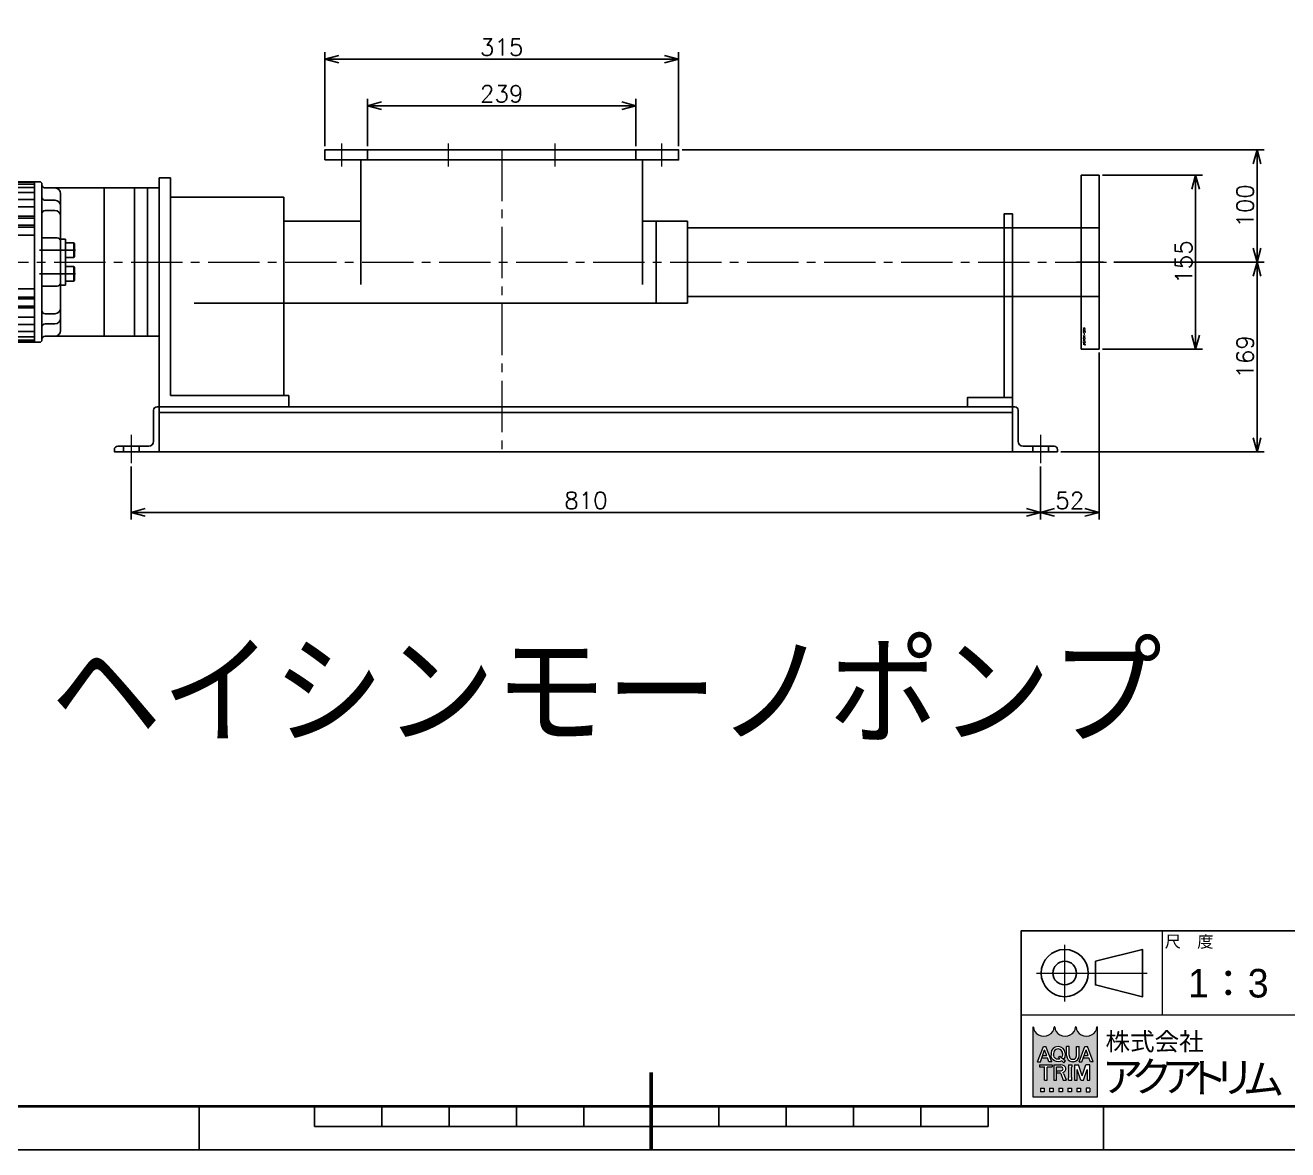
# Model space of a CAD drawing. Header units: millimetres. Extents: x 0 to 38884, y -3675 to 8056.
# Drawn here: x 37118 to 38242, y 0 to 1002 of the extents above; entities that cross this region are included whole.
import ezdxf
from ezdxf.enums import TextEntityAlignment as Align

# ---------------------------------------------------------------- set-up
doc = ezdxf.new("R2010")
doc.units = ezdxf.units.MM
doc.header["$LTSCALE"] = 2.4
doc.header["$PDMODE"] = 99
doc.header["$PDSIZE"] = 1
doc.linetypes.add('CENTER2', pattern=[28.575000000000003, 19.05, -3.175, 3.175, -3.175])
for name, color, linetype, lineweight in [('05_CENTER', 4, 'CENTER2', 13), ('08_DIM', 3, 'Continuous', 13), ('99_図枠', 7, 'Continuous', 40)]:
    doc.layers.add(name, color=color, linetype=linetype, lineweight=lineweight)
doc.layers.add('10_DRAFT', color=8, linetype='Continuous', lineweight=0, plot=False)
doc.styles.add('KSS_TXT', font='txt.shx', dxfattribs={"bigfont": 'extfont2.shx'})
doc.styles.add('MS_G', font='MS Gothic.ttf')
doc.styles.get("Standard").update_dxf_attribs({"font": 'txt.shx', "bigfont": 'extfont2.shx'})
doc.styles.add('表題用', font='MS PGothic.ttf')
doc.dimstyles.new('KSS_DIM', dxfattribs={"dimscale": 2, "dimtxt": 3, "dimasz": 2.5, "dimexe": 1.25, "dimexo": 0.625, "dimtad": 1, "dimdsep": 46, "dimtxsty": 'KSS_TXT', "dimblk": 'OPEN30', "dimcen": 0, "dimazin": 2, "dimtfac": 0.75, "dimtmove": 0, "dimatfit": 3, "dimldrblk": 'OPEN30', "dimfxl": 1.25, "dimtolj": 1, "dimarcsym": 0})

# ---------------------------------------------------------------- blocks, each defined once
blk = doc.blocks.new('_Open30')
at = {"color": 0, "linetype": 'ByBlock', "lineweight": -2}
for p, q in [((-1, 0.26794919), (0, 0)), ((0, 0), (-1, -0.26794919)), ((0, 0), (-1, 0))]:
    blk.add_line(p, q, dxfattribs=at)
blk = doc.blocks.new('*D1367')
at = {"layer": '08_DIM', "color": 0, "lineweight": -2, "transparency": 16777216}
for p, q in [((38074.23482392779, 710.017021562704), (38074.23482392779, 561.4493628594973)), ((38022.23482392779, 608.5170215627077), (38022.23482392779, 561.4493628594973)), ((38034.73482392779, 567.6993628594973), (38061.73482392779, 567.6993628594973))]:
    blk.add_line(p, q, dxfattribs=at)
at = {"layer": 'Defpoints', "color": 0, "transparency": 16777216}
for p in [(38074.23482392779, 713.142021562704), (38022.23482392779, 611.6420215627077), (38074.23482392779, 567.6993628594973)]:
    blk.add_point(p, dxfattribs=at)
at = {"layer": '08_DIM', "color": 0, "lineweight": -2, "transparency": 16777216, "xscale": 12.5, "yscale": 12.5, "zscale": 12.5, "rotation": 180}
blk.add_blockref('_Open30', (38022.23482392779, 567.6993628594973), dxfattribs=at)
at = {"layer": '08_DIM', "color": 0, "lineweight": -2, "transparency": 16777216, "xscale": 12.5, "yscale": 12.5, "zscale": 12.5}
blk.add_blockref('_Open30', (38074.23482392779, 567.6993628594973), dxfattribs=at)
at = {"layer": '08_DIM', "color": 0, "transparency": 16777216, "insert": (38048.23482392779, 578.3243628594973), "char_height": 15, "attachment_point": 5, "style": 'KSS_TXT'}
blk.add_mtext('\\A1;52', dxfattribs=at)
blk = doc.blocks.new('*D1368')
at = {"layer": '08_DIM', "color": 0, "lineweight": -2, "transparency": 16777216}
for p, q in [((37212.23482392779, 608.5170215627077), (37212.23482392779, 561.4493628594973)), ((38022.23482392779, 608.5170215627077), (38022.23482392779, 561.4493628594973)), ((37224.73482392779, 567.6993628594973), (38009.73482392779, 567.6993628594973))]:
    blk.add_line(p, q, dxfattribs=at)
at = {"layer": 'Defpoints', "color": 0, "transparency": 16777216}
for p in [(37212.23482392779, 611.6420215627077), (38022.23482392779, 611.6420215627077), (38022.23482392779, 567.6993628594973)]:
    blk.add_point(p, dxfattribs=at)
at = {"layer": '08_DIM', "color": 0, "lineweight": -2, "transparency": 16777216, "xscale": 12.5, "yscale": 12.5, "zscale": 12.5, "rotation": 180}
blk.add_blockref('_Open30', (37212.23482392779, 567.6993628594973), dxfattribs=at)
at = {"layer": '08_DIM', "color": 0, "lineweight": -2, "transparency": 16777216, "xscale": 12.5, "yscale": 12.5, "zscale": 12.5}
blk.add_blockref('_Open30', (38022.23482392779, 567.6993628594973), dxfattribs=at)
at = {"layer": '08_DIM', "color": 0, "transparency": 16777216, "insert": (37617.23482392779, 578.3243628594973), "char_height": 15, "attachment_point": 5, "style": 'KSS_TXT'}
blk.add_mtext('\\A1;810', dxfattribs=at)
blk = doc.blocks.new('*D1369')
at = {"layer": '08_DIM', "color": 0, "lineweight": -2, "transparency": 16777216}
for p, q in [((37702.85982392781, 890.6420215627154), (38221.21954457241, 890.6420215627155)), ((38214.96954457241, 803.1420215627155), (38214.96954457241, 878.1420215627155)), ((38087.35982392781, 790.6420215627154), (38221.21954457241, 790.6420215627155))]:
    blk.add_line(p, q, dxfattribs=at)
at = {"layer": 'Defpoints', "color": 0, "transparency": 16777216}
for p in [(37699.73482392781, 890.6420215627154), (38214.96954457241, 890.6420215627155), (38084.23482392781, 790.6420215627154)]:
    blk.add_point(p, dxfattribs=at)
at = {"layer": '08_DIM', "color": 0, "lineweight": -2, "transparency": 16777216, "xscale": 12.5, "yscale": 12.5, "zscale": 12.5}
for p, rotation in [((38214.96954457241, 890.6420215627155), 90), ((38214.96954457241, 790.6420215627155), 270)]:
    blk.add_blockref('_Open30', p, dxfattribs=dict(at, rotation=rotation))
at = {"layer": '08_DIM', "color": 0, "transparency": 16777216, "insert": (38204.3445445724, 840.6420215627044), "char_height": 15, "attachment_point": 5, "rotation": 90, "style": 'KSS_TXT'}
blk.add_mtext('\\A1;100', dxfattribs=at)
blk = doc.blocks.new('*D1357')
at = {"layer": '08_DIM', "color": 0, "lineweight": -2, "transparency": 16777216}
for p, q in [((38087.35982392781, 790.6420215627154), (38221.21954457241, 790.6420215627155)), ((38214.96954457241, 778.1420215627155), (38214.96954457241, 634.1420215627153)), ((38040.35982392781, 621.6420215627152), (38221.21954457241, 621.6420215627153))]:
    blk.add_line(p, q, dxfattribs=at)
at = {"layer": 'Defpoints', "color": 0, "transparency": 16777216}
for p in [(38084.23482392781, 790.6420215627154), (38037.23482392781, 621.6420215627152), (38214.96954457241, 621.6420215627153)]:
    blk.add_point(p, dxfattribs=at)
at = {"layer": '08_DIM', "color": 0, "lineweight": -2, "transparency": 16777216, "xscale": 12.5, "yscale": 12.5, "zscale": 12.5}
for p, rotation in [((38214.96954457241, 790.6420215627155), 90), ((38214.96954457241, 621.6420215627153), 270)]:
    blk.add_blockref('_Open30', p, dxfattribs=dict(at, rotation=rotation))
at = {"layer": '08_DIM', "color": 0, "transparency": 16777216, "insert": (38204.3445445724, 706.1420215627044), "char_height": 15, "attachment_point": 5, "rotation": 90, "style": 'KSS_TXT'}
blk.add_mtext('\\A1;169', dxfattribs=at)
blk = doc.blocks.new('*D1358')
at = {"layer": '08_DIM', "color": 0, "lineweight": -2, "transparency": 16777216}
for p, q in [((38077.35982392781, 868.1420215627154), (38166.52076548713, 868.1420215627155)), ((38160.27076548713, 855.6420215627155), (38160.27076548713, 725.6420215627044)), ((38077.35982392781, 713.1420215627043), (38166.52076548713, 713.1420215627044))]:
    blk.add_line(p, q, dxfattribs=at)
at = {"layer": 'Defpoints', "color": 0, "transparency": 16777216}
for p in [(38074.23482392781, 868.1420215627154), (38074.23482392781, 713.1420215627043), (38160.27076548713, 713.1420215627044)]:
    blk.add_point(p, dxfattribs=at)
at = {"layer": '08_DIM', "color": 0, "lineweight": -2, "transparency": 16777216, "xscale": 12.5, "yscale": 12.5, "zscale": 12.5}
for p, rotation in [((38160.27076548713, 868.1420215627155), 90), ((38160.27076548713, 713.1420215627044), 270)]:
    blk.add_blockref('_Open30', p, dxfattribs=dict(at, rotation=rotation))
at = {"layer": '08_DIM', "color": 0, "transparency": 16777216, "insert": (38149.64576548713, 790.6420215626989), "char_height": 15, "attachment_point": 5, "rotation": 90, "style": 'KSS_TXT'}
blk.add_mtext('\\A1;155', dxfattribs=at)
blk = doc.blocks.new('*D1359')
at = {"layer": '08_DIM', "color": 0, "lineweight": -2, "transparency": 16777216}
for p, q in [((37422.73482392779, 893.767021562715), (37422.73482392779, 936.0936245373487)), ((37661.73482392779, 893.767021562715), (37661.73482392779, 936.0936245373487)), ((37435.23482392779, 929.8436245373487), (37649.23482392779, 929.8436245373487))]:
    blk.add_line(p, q, dxfattribs=at)
at = {"layer": 'Defpoints', "color": 0, "transparency": 16777216}
for p in [(37661.73482392779, 929.8436245373487), (37422.73482392779, 890.642021562715), (37661.73482392779, 890.642021562715)]:
    blk.add_point(p, dxfattribs=at)
at = {"layer": '08_DIM', "color": 0, "lineweight": -2, "transparency": 16777216, "xscale": 12.5, "yscale": 12.5, "zscale": 12.5, "rotation": 180}
blk.add_blockref('_Open30', (37422.73482392779, 929.8436245373487), dxfattribs=at)
at = {"layer": '08_DIM', "color": 0, "lineweight": -2, "transparency": 16777216, "xscale": 12.5, "yscale": 12.5, "zscale": 12.5}
blk.add_blockref('_Open30', (37661.73482392779, 929.8436245373487), dxfattribs=at)
at = {"layer": '08_DIM', "color": 0, "transparency": 16777216, "insert": (37542.23482392779, 940.4686245373487), "char_height": 15, "attachment_point": 5, "style": 'KSS_TXT'}
blk.add_mtext('\\A1;239', dxfattribs=at)
blk = doc.blocks.new('*D1360')
at = {"layer": '08_DIM', "color": 0, "lineweight": -2, "transparency": 16777216}
for p, q in [((37384.73482392779, 893.767021562715), (37384.73482392779, 977.5858420466429)), ((37687.23482392779, 971.3358420466429), (37397.23482392779, 971.3358420466429)), ((37699.73482392779, 893.767021562715), (37699.73482392779, 977.5858420466429))]:
    blk.add_line(p, q, dxfattribs=at)
at = {"layer": 'Defpoints', "color": 0, "transparency": 16777216}
for p in [(37384.73482392779, 971.3358420466429), (37384.73482392779, 890.642021562715), (37699.73482392779, 890.642021562715)]:
    blk.add_point(p, dxfattribs=at)
at = {"layer": '08_DIM', "color": 0, "lineweight": -2, "transparency": 16777216, "xscale": 12.5, "yscale": 12.5, "zscale": 12.5, "rotation": 180}
blk.add_blockref('_Open30', (37384.73482392779, 971.3358420466429), dxfattribs=at)
at = {"layer": '08_DIM', "color": 0, "lineweight": -2, "transparency": 16777216, "xscale": 12.5, "yscale": 12.5, "zscale": 12.5}
blk.add_blockref('_Open30', (37699.73482392779, 971.3358420466429), dxfattribs=at)
at = {"layer": '08_DIM', "color": 0, "transparency": 16777216, "insert": (37542.23482392779, 981.9608420466429), "char_height": 15, "attachment_point": 5, "style": 'KSS_TXT'}
blk.add_mtext('\\A1;315', dxfattribs=at)
blk = doc.blocks.new('A$C334E7EDF_1')
at = {"color": 0, "transparency": 33554559}
for p, q in [((-125.5, 260), (-125.5, 149)), ((-119.5, 268.9999999999991), (-119.5, 260)), ((119.5, 268.9999999999991), (119.5, 260)), ((125.5, 260), (125.5, 149)), ((-536, 240.5), (-416, 240.5)), ((-536, 240), (-416, 240)), ((-536, 238.5), (-416, 238.5)), ((-411.5, 240.5), (-416, 240.5)), ((-416, 106.25), (-416, 240.5)), ((-409.5, 238), (-409.5, 238.5)), ((-409.5, 238), (-409.5, 100)), ((-304.9999999999964, 40), (-304.9999999999964, 244.0234415918339)), ((-304.9999999999964, 244.0234415918339), (-294.9999999999964, 244.0234415918339)), ((-294.9999999999964, 244.0234415918339), (-294.9999999999964, 50)), ((516, 246.5), (516, 91.49999999998727)), ((532, 246.5), (516, 246.5)), ((532, 91.49999999998727), (532, 246.5)), ((-536, 235.5), (-416, 235.5)), ((-536, 231), (-416, 231)), ((-406.5, 235), (-398, 235)), ((-406.5, 235), (-398, 235)), ((-398, 235), (-304.9999999999964, 235)), ((-393, 215.5), (-393, 230)), ((-354, 103), (-354, 235)), ((-327.1702431646409, 103), (-327.1702431646409, 235)), ((-315.5680722764228, 103), (-315.5680722764228, 235)), ((-294.9999999999964, 226.7467967029179), (-194.1300217546013, 226.7467967029179)), ((-194.1300217545977, 50), (-194.1300217546013, 226.7467967029179)), ((-536, 224.5857989999986), (-416, 224.5857989999986)), ((-536, 218.2218379999995), (-416, 218.2218379999995)), ((-406.5, 224), (-398, 224)), ((-406.5, 214.987153), (-398, 214.987153)), ((-393, 215.5), (-393, 108)), ((-416, 209.8492689999985), (-536, 209.8492689999985)), ((-416, 208.2006419999998), (-536, 208.2006419999998)), ((-125.5, 205.5500000000011), (-194.1300217546013, 205.5500000000011)), ((165.5, 205.5499999999975), (125.5, 205.5499999999884)), ((137.5, 205.5499999999884), (137.5, 132.4499999999989)), ((165.5, 205.5499999999884), (165.5, 132.4499999999989)), ((-536, 201.842772), (-416, 201.842772)), ((-536, 200.2100439999995), (-416, 200.2100439999995)), ((-536, 193), (-416, 193)), ((516, 199.5499999999884), (165.5, 199.5499999999874)), ((516, 199.5499999999884), (532, 199.5499999999884)), ((-396, 190.5), (-409.5, 190.5)), ((-388.5, 189.5), (-393, 189.5)), ((-393, 148.5), (-393, 189.5)), ((-388.5, 148.5), (-388.5, 189.5)), ((-388.5, 173), (-388.5, 186)), ((-388.5, 186), (-381.0000010000003, 186)), ((-381.0000010000003, 186), (-380.5000010000003, 185.1338759999999)), ((-381.0000010000003, 186), (-381.0000010000003, 173)), ((-380.5000010000003, 185.1338759999999), (-380.5000010000003, 173.8659299999999)), ((-379.5859590000036, 179.5), (-411.5955689999973, 179.5)), ((-388.5, 173), (-381.0000020000007, 173)), ((-381.0000020000007, 173.0000009999999), (-380.5000010000003, 173.8659299999999)), ((536, 169), (512, 169)), ((-379.5729490000085, 158.5), (-411.5955689999973, 158.5)), ((-388.5, 165), (-388.5, 152)), ((-388.5, 165), (-381.0000020000007, 165)), ((-381.0000020000007, 164.9999990000001), (-380.5000010000003, 164.1340700000001)), ((-381.0000010000003, 152), (-381.0000010000003, 165)), ((-380.5000010000003, 152.8661240000001), (-380.5000010000003, 164.1340700000001)), ((-396, 147.5), (-409.5, 147.5)), ((-388.5, 148.5), (-393, 148.5)), ((-388.5, 152), (-381.0000010000003, 152)), ((-381.0000010000003, 152), (-380.5000010000003, 152.8661240000001)), ((-536, 145), (-416, 145)), ((-536, 137.7899559999987), (-416, 137.7899559999987)), ((-536, 136.157228), (-416, 136.157228)), ((516, 138.4499999999989), (165.5, 138.449999999998)), ((516, 138.4499999999989), (532, 138.4499999999989)), ((-416, 129.7993579999984), (-536, 129.7993579999984)), ((-416, 128.1507309999997), (-536, 128.1507309999997)), ((165.5, 132.4499999999989), (-274.0336158779173, 132.4499999999989)), ((-536, 119.7781610000002), (-416, 119.7781610000002)), ((-536, 113.4141999999993), (-416, 113.4141999999993)), ((-406.5, 123.012847), (-398, 123.012847)), ((-406.5, 114), (-398, 114)), ((-536, 107), (-416, 107)), ((-536, 102.5), (-416, 102.5)), ((-416, 106.25), (-416, 97.5)), ((-406.5, 103), (-398, 103)), ((-398, 103), (-304.9999999999964, 103)), ((-536, 99.5), (-416, 99.5)), ((-536, 98), (-416, 98)), ((-536, 97.5), (-416, 97.5)), ((-411.5, 97.5), (-416, 97.5)), ((-409.5, 100), (-409.5, 99.5)), ((516, 91.49999999998727), (532, 91.49999999998727)), ((-294.9999999999964, 50), (-189.5421231029977, 50)), ((-189.5421231029977, 50), (-189.5421231029977, 40.00000000000091)), ((-304.9999999999964, 40), (455, 40.00000000000364)), ((-304.9999999999964, 35), (455, 35)), ((-345, 0), (495, 0)), ((-337.0000000000036, 5.000000000003638), (-337.0000000000036, -9.094947017729282e-13)), ((-323.0000000000073, 5.000000000003638), (-323.0000000000073, -9.094947017729282e-13)), ((472.9999999999964, 5.000000000003638), (472.9999999999964, -9.094947017729282e-13)), ((486.9999999999927, 5.000000000003638), (486.9999999999927, -9.094947017729282e-13))]:
    blk.add_line(p, q, dxfattribs=at)
for points in [[(-157.5, 260), (157.5, 260), (157.5, 269), (-157.5, 269)], [(455, 48.38240169798792), (447.3788362034174, 48.38240169798792), (447.3788362034174, 211.8353272911145), (455, 211.8353272911145)], [(455, 40.00000000000364), (414.881321075889, 40.00000000000364), (414.881321075889, 48.38240169798792), (455, 48.38240169798792)]]:
    blk.add_lwpolyline(points, close=True, dxfattribs=at)
for points in [[(-304.9999999999964, 40), (-304.9999999999964, 0), (-345, 0), (-345, 2, -0.4142135623730951), (-342, 5), (-314.5, 5, 0.4142135623730951), (-310, 9.5), (-310, 37, -0.4142135623730951), (-307, 40)], [(495, 0), (455, 0), (455, 40.00000000000364), (457, 40.00000000000364, -0.4142135623730951), (460, 37.00000000000364), (460, 9.500000000003638, 0.4142135623730951), (464.5, 5.000000000003638), (492, 5.000000000003638, -0.4142135623730951), (495, 2.000000000003638)]]:
    blk.add_lwpolyline(points, format="xyb", close=True, dxfattribs=at)
for centre, radius, start, end in [((-411.5, 238.5), 2, 0, 90), ((-406.5, 238), 3, 180, 270), ((-406.5, 238), 3, 180, 270), ((-406.5, 227), 3, 180, 270), ((-398, 230), 5, 0, 90), ((-398, 230), 5, 0, 90), ((-406.5, 211.987153), 3, 90, 180), ((-398, 219), 5, 0, 90), ((-398, 209.987153), 5, 0, 90), ((-396, 187.5), 3, 0, 90), ((-396, 150.5), 3, 270, 0), ((-406.5, 126.012847), 3, 180, 270), ((-398, 128.012847), 5, 270, 0), ((-406.5, 111), 3, 90, 180), ((-398, 119), 5, 270, 0), ((-406.5, 100), 3, 90, 180), ((-398, 108), 5, 270, 0), ((-411.5, 99.5), 2, 270, 0)]:
    blk.add_arc(centre, radius, start, end, dxfattribs=at)
at = {"layer": '05_CENTER', "color": 0}
for p, q in [((-142.5000000000036, 254.0386927216364), (-142.5000000000036, 274.7154071886157)), ((-47.50000000000364, 254.0386927216327), (-47.50000000000364, 274.7154071886121)), ((47.49999999999636, 254.0386927216291), (47.49999999999636, 274.7154071886084)), ((142.5000000000036, 254.0386927216291), (142.5000000000036, 274.7154071886084))]:
    blk.add_line(p, q, dxfattribs=at)
at = {"layer": '05_CENTER', "color": 0, "transparency": 33554559}
for p, q in [((0, 269), (0, 0)), ((-673, 169), (542, 169)), ((-330.0000000000073, 15.00000000001364), (-330.0000000000073, -10.00000000000819)), ((479.9999999999927, 15.00000000001364), (479.9999999999927, -10.00000000000819))]:
    blk.add_line(p, q, dxfattribs=at)
at = {"layer": '10_DRAFT', "transparency": 33554559}
blk.add_line((-345, 0), (495, 0), dxfattribs=at)
blk.add_text('JIS10K-50A', height=2, rotation=90, dxfattribs=at).set_placement((519.7988956158442, 94.70889804409853))

msp = doc.modelspace()

# ---------------------------------------------------------------- hatches: boundary and pattern name
at = {"layer": '99_図枠', "lineweight": 5}
h = msp.add_hatch(color=256, dxfattribs=at)
h.dxf.hatch_style = 1
edge = h.paths.add_edge_path()
edge.add_arc((38072.56059732405, 109.2909513600066), 0.2717109658443483, 90, 180)
edge.add_ellipse((38063.05071351949, 109.2909513600066), major_axis=(-9.238172838707841, 0), ratio=0.8823529411764705, start_angle=360, end_angle=540, ccw=False)
edge.add_arc((38053.54082971494, 109.2909513600066), 0.2717109658443483, 3.187317984128254, 180.000000000026)
edge.add_ellipse((38044.03094591039, 109.2909513600066), major_axis=(-9.238172838707841, 0), ratio=0.8823529411764705, start_angle=360, end_angle=540, ccw=False)
edge.add_arc((38034.52106210584, 109.2909513600066), 0.2717109658443483, 3.187317984128254, 180)
edge.add_ellipse((38025.01117830128, 109.2909513600066), major_axis=(-9.238172838707841, 0), ratio=0.8823529411764705, start_angle=360, end_angle=540, ccw=False)
edge.add_arc((38015.50129449673, 109.2909513600066), 0.2717109658443484, 3.187317984128254, 90)
edge.add_line((38015.50129449673, 109.5626623258527), (38015.50129449673, 46.79742921580757))
edge.add_line((38015.50129449673, 46.79742921580646), (38072.56059732405, 46.79742921580646))
edge.add_line((38072.56059732405, 46.79742921580646), (38072.56059732405, 109.5626623258496))
h.paths.add_polyline_path([(38024.70217262661, 91.95192767328808), (38026.95498513564, 91.95192767328808), (38032.07793109554, 78.43159001287131), (38032.07793109554, 78.36637938106924), (38029.63899569382, 78.36637938106924), (38028.36363487013, 81.94800685275504), (38023.34786508528, 81.94800685275504), (38024.08318007322, 84.0130101931718), (38027.62831988219, 84.0130101931718), (38025.82857888112, 89.06726753872545), (38022.01816206842, 78.36637938106924), (38019.5792266667, 78.36637938106924), (38019.5792266667, 78.43159001287131)], flags=16)
edge = h.paths.add_edge_path(flags=16)
edge.add_ellipse((38037.74783199652, 85.97428642471141), major_axis=(-6.249352214420012, 0), ratio=0.9565217391304344, start_angle=180, end_angle=360, ccw=False)
edge.add_line((38043.99718421094, 85.97428642471141), (38043.99718421094, 84.34402062964493))
edge.add_ellipse((38037.74783199652, 84.34402062964455), major_axis=(-6.249352214420012, 0), ratio=0.9565217391304344, start_angle=142.105255317713, end_angle=180, ccw=False)
edge.add_line((38042.67944846117, 80.67247673738393), (38040.92850396752, 82.11527453903437))
edge.add_ellipse((38037.74783199652, 84.50389015350311), major_axis=(3.984875085747928, 0), ratio=0.9950358206786512, start_angle=-37.0427632869818, end_angle=0)
edge.add_line((38041.73270207985, 84.50373622583902), (38041.73270207985, 85.8144169008528))
edge.add_ellipse((38037.74783199652, 85.81441690085285), major_axis=(3.984870083329332, 0), ratio=0.994718262525732, start_angle=360, end_angle=540)
edge.add_line((38033.76296191319, 85.81441690085285), (38033.76296191319, 84.50375041379769))
edge.add_ellipse((38037.74783199652, 84.50389015350311), major_axis=(3.984875085747928, 0), ratio=0.9950358206786512, start_angle=-180, end_angle=-65.75794872216291)
edge.add_line((38039.38399125695, 80.88844255080858), (38038.27453431964, 81.96820981136827))
edge.add_line((38038.27453431964, 81.9682098113658), (38039.47806656976, 83.24619344516947))
edge.add_line((38039.47806656975, 83.24619344517168), (38044.51032383915, 79.09955729996668))
edge.add_line((38044.51032383915, 79.09955729996454), (38042.93779002153, 77.42974539228487))
edge.add_line((38042.93779002152, 77.42974539228726), (38041.04871280865, 79.26826986179151))
edge.add_ellipse((38037.74783199652, 84.34402062964455), major_axis=(-6.249352214420012, 0), ratio=0.9565217391304344, start_angle=0, end_angle=121.88362473889401, ccw=False)
edge.add_line((38031.4984797821, 84.34402062964455), (38031.4984797821, 85.97428642471102))
h.paths.add_polyline_path([(38032.48202517794, 75.64926972262629), (38032.48202517794, 73.74729296171472), (38028.40636069028, 73.74729296171472, 0.4142135623730951), (38028.13464972442, 73.47558199587002), (38028.13464972442, 62.06372143040744), (38025.68925103183, 62.06372143040744), (38025.68925103183, 73.47558199587002, 0.4142135623730951), (38025.41754006599, 73.74729296171472), (38021.34187557832, 73.74729296171472), (38021.34187557832, 75.64926972262629)], flags=16)
edge = h.paths.add_edge_path(flags=16)
edge.add_line((38034.03073353686, 75.64926972262629), (38040.28008575128, 75.64926972262629))
edge.add_ellipse((38040.28008575128, 72.07547728356394), major_axis=(-4.385988461685893, 8.249999999999999e-16), ratio=0.8148203011203053, start_angle=111.3869747349855, end_angle=270, ccw=False)
edge.add_arc((38040.95268841636, 67.23220538341184), 1.776500295718582, 22.272952259934925, 58.5531130129101, ccw=False)
edge.add_line((38042.59664179721, 67.9055333735264), (38044.93778517881, 62.17240581674585))
edge.add_line((38044.93778517881, 62.1724058167456), (38044.93778517881, 62.06372143040761))
edge.add_line((38044.93778517881, 62.06372143040744), (38042.30218881012, 62.06372143040744))
edge.add_line((38042.30218881012, 62.06372143040744), (38040.23394252843, 67.8207184603855))
edge.add_arc((38039.2257297259, 67.41484098112687), 1.086843863377403, 21.92829786654815, 90)
edge.add_line((38039.2257297259, 68.5016848445016), (38036.55764551921, 68.5016848445016))
edge.add_line((38036.55764551921, 68.5016848445016), (38036.55764551921, 70.4036616054129))
edge.add_line((38036.55764551921, 70.40366160541316), (38040.6061389103, 70.40366160541316))
edge.add_arc((38040.54784379476, 72.07547728356394), 1.672831725609506, 271.9970571044072, 448.0029428955928)
edge.add_line((38040.6061389103, 73.74729296171472), (38036.47613222947, 73.74729296171472))
edge.add_line((38036.47613222946, 73.74729296171472), (38036.47613222946, 62.06372143040808))
edge.add_line((38036.47613222946, 62.06372143040744), (38034.03073353686, 62.06372143040744))
edge.add_line((38034.03073353686, 62.06372143040744), (38034.03073353686, 75.64926972262539))
h.paths.add_polyline_path([(38045.25319642694, 91.95192767328808), (38047.69859511955, 91.95192767328808), (38047.69859511955, 84.34402062964455, 0.175030561155744), (38048.77736048357, 81.2302583022647, 0.2571496110314638), (38053.14089293579, 81.2302583022647, 0.1750305611562702), (38054.21965829981, 84.3440206296541), (38054.21965829981, 91.95192767328808), (38056.66505699241, 91.95192767328808), (38056.66505699241, 83.85248905693425, -0.3793912406243967), (38051.36669315844, 78.36637938106924), (38050.55156026091, 78.36637938106924, -0.3793912406243716), (38045.25319642694, 83.85248905693425)], flags=16)
h.paths.add_polyline_path([(38046.99829962698, 75.64926972262629), (38049.98712025127, 75.64926972262629), (38049.98712025127, 73.74729296171472, 0.4142135623730951), (38049.71540928542, 73.47558199587002), (38049.71540928542, 64.23740915716235, 0.4142135623730951), (38049.98712025127, 63.96569819131901), (38049.98712025127, 62.06372143040744), (38046.99829962698, 62.06372143040744), (38046.99829962698, 63.96569819131901, 0.4142135623730951), (38047.27001059282, 64.23740915716235), (38047.27001059282, 73.47558199587002, 0.4142135623730951), (38046.99829962698, 73.74729296171472)], flags=16)
h.paths.add_polyline_path([(38052.43516661462, 75.64926972262629), (38055.98360025284, 75.64926972262629), (38059.22794076073, 65.78230052489198), (38062.47228126862, 75.64926972262629), (38066.02296669756, 75.64926972262629), (38066.02296669756, 62.06372143040744), (38063.57756800496, 62.06372143040744), (38063.57756800496, 71.57360523496118), (38060.45064010702, 62.06372143040744), (38058.00524141443, 62.06372143040744), (38054.87831351649, 71.57360523496118), (38054.88056530722, 62.06372143040744), (38052.43516661462, 62.06372143040744)], flags=16)
h.paths.add_polyline_path([(38061.65032861683, 91.95192767328808), (38063.90314112585, 91.95192767328808), (38069.02608708576, 78.43159001287131), (38069.02608708576, 78.36637938106924), (38066.58715168404, 78.36637938106924), (38065.31179086035, 81.94800685275504), (38060.2960210755, 81.94800685275504), (38061.03133606344, 84.0130101931718), (38064.57647587241, 84.0130101931718), (38062.77673487134, 89.06726753872545), (38058.96631805864, 78.36637938106924), (38056.52738265692, 78.36637938106924), (38056.52738265692, 78.43159001287131)], flags=16)
h.paths.add_polyline_path([(38022.02235767699, 54.94875819113668), (38025.28288926712, 54.94875819113668), (38025.28288926712, 51.68822660100568), (38022.02235767699, 51.68822660100568)], flags=16)
h.paths.add_polyline_path([(38030.17368665233, 54.94875819113668), (38033.43421824246, 54.94875819113668), (38033.43421824246, 51.68822660100568), (38030.17368665233, 51.68822660100568)], flags=16)
h.paths.add_polyline_path([(38038.32501562766, 54.94875819113668), (38041.58554721779, 54.94875819113668), (38041.58554721779, 51.68822660100568), (38038.32501562766, 51.68822660100568)], flags=16)
h.paths.add_polyline_path([(38046.47634460298, 54.94875819113668), (38049.73687619312, 54.94875819113668), (38049.73687619312, 51.68822660100568), (38046.47634460298, 51.68822660100568)], flags=16)
h.paths.add_polyline_path([(38054.62767357832, 54.94875819113668), (38057.88820516845, 54.94875819113668), (38057.88820516845, 51.68822660100568), (38054.62767357832, 51.68822660100568)], flags=16)
h.paths.add_polyline_path([(38062.77900255365, 54.94875819113668), (38066.03953414378, 54.94875819113668), (38066.03953414378, 51.68822660100568), (38062.77900255365, 51.68822660100568)], flags=16)

# ---------------------------------------------------------------- linework, layer by layer
at = {"layer": '99_図枠', "lineweight": 13}
for p, q in [((38130.8697766211, 119.837652990544), (38130.8697766211, 194.8451743772757)), ((38043.71103676972, 132.1388864979708), (38043.71103676972, 182.543940869853)), ((38018.50850958378, 157.3414136839078), (38117.21840772872, 157.3414136839078)), ((38348.98255699287, 119.837652990544), (38004.8571406914, 119.837652990544))]:
    msp.add_line(p, q, dxfattribs=at)
at = {"layer": '99_図枠', "lineweight": 5}
for p, q in [((38015.50129449673, 46.79742921580646), (38015.50129449673, 109.5626623258527)), ((38072.56059732405, 109.5626623258527), (38072.56059732405, 46.79742921580646)), ((38019.5792266667, 78.43159001287131), (38024.70217262661, 91.95192767328808)), ((38024.70217262661, 91.95192767328808), (38026.95498513564, 91.95192767328808)), ((38032.07793109554, 78.43159001287131), (38026.95498513564, 91.95192767328808)), ((38045.25319642694, 83.85248905693425), (38045.25319642694, 91.95192767328808)), ((38047.69859511955, 91.95192767328808), (38045.25319642694, 91.95192767328808)), ((38047.69859511955, 84.34402062964455), (38047.69859511955, 91.95192767328808)), ((38054.21965829981, 84.34402062964455), (38054.21965829981, 91.95192767328808)), ((38054.21965829981, 91.95192767328808), (38056.66505699241, 91.95192767328808)), ((38056.52738265692, 78.43159001287131), (38061.65032861683, 91.95192767328808)), ((38056.66505699241, 83.85248905693425), (38056.66505699241, 91.95192767328808)), ((38061.65032861683, 91.95192767328808), (38063.90314112585, 91.95192767328808)), ((38069.02608708576, 78.43159001287131), (38063.90314112585, 91.95192767328808)), ((38022.01816206842, 78.36637938106924), (38025.82857888112, 89.06726753872545)), ((38023.34786508528, 81.94800685275504), (38024.08318007322, 84.0130101931718)), ((38023.34786508528, 81.94800685275504), (38028.36363487013, 81.94800685275504)), ((38024.08318007322, 84.0130101931718), (38027.62831988219, 84.0130101931718)), ((38027.62831988219, 84.0130101931718), (38025.82857888112, 89.06726753872545)), ((38029.63899569382, 78.36637938106924), (38028.36363487013, 81.94800685275504)), ((38031.4984797821, 85.97428642471141), (38031.4984797821, 84.34402062964455)), ((38033.76296191319, 85.81441690085285), (38033.76296191319, 84.51020426479909)), ((38038.27453431964, 81.9682098113658), (38039.47806656975, 83.24619344517168)), ((38038.27453431964, 81.9682098113658), (38039.38399125695, 80.88844255080858)), ((38039.47806656975, 83.24619344517168), (38044.51032383915, 79.09955729996454)), ((38040.92850396752, 82.11527453903454), (38042.67944846117, 80.67247673738393)), ((38041.04871280866, 79.26826986179185), (38042.93779002152, 77.42974539228726)), ((38041.73270207985, 85.81441690085285), (38041.73270207985, 84.51020426479909)), ((38042.93779002152, 77.42974539228726), (38044.51032383915, 79.09955729996454)), ((38043.99718421094, 85.97428642471141), (38043.99718421094, 84.34402062964455)), ((38058.96631805864, 78.36637938106924), (38062.77673487134, 89.06726753872545)), ((38060.2960210755, 81.94800685275504), (38061.03133606344, 84.0130101931718)), ((38060.2960210755, 81.94800685275504), (38065.31179086035, 81.94800685275504)), ((38061.03133606344, 84.0130101931718), (38064.57647587241, 84.0130101931718)), ((38064.57647587241, 84.0130101931718), (38062.77673487134, 89.06726753872545)), ((38066.58715168404, 78.36637938106924), (38065.31179086035, 81.94800685275504)), ((38019.5792266667, 78.36637938106924), (38019.5792266667, 78.43159001287131)), ((38019.5792266667, 78.43159001287131), (38019.5792266667, 78.43159001287131)), ((38019.5792266667, 78.36637938106924), (38019.5792266667, 78.43159001287131)), ((38019.5792266667, 78.36637938106924), (38022.01816206842, 78.36637938106924)), ((38021.34187557832, 75.64926972262629), (38032.48202517794, 75.64926972262629)), ((38021.34187557832, 75.64926972262629), (38021.34187557832, 73.74729296171472)), ((38021.34187557832, 73.74729296171472), (38025.41754006599, 73.74729296171472)), ((38025.68925103183, 62.06372143040744), (38025.68925103183, 73.47558199587002)), ((38028.13464972442, 62.06372143040744), (38028.13464972442, 73.47558199587002)), ((38028.40636069028, 73.74729296171472), (38032.48202517794, 73.74729296171472)), ((38032.07793109554, 78.36637938106924), (38029.63899569382, 78.36637938106924)), ((38032.07793109554, 78.36637938106924), (38032.07793109554, 78.43159001287131)), ((38032.48202517794, 75.64926972262629), (38032.48202517794, 73.74729296171472)), ((38034.03073353686, 75.64926972262629), (38034.03073353686, 62.06372143040744)), ((38034.03073353686, 75.64926972262629), (38040.28008575128, 75.64926972262629)), ((38036.47613222946, 62.06372143040744), (38036.47613222946, 73.74729296171472)), ((38036.47613222946, 73.74729296171472), (38040.6061389103, 73.74729296171472)), ((38036.55764551921, 68.5016848445016), (38036.55764551921, 70.40366160541316)), ((38036.55764551921, 70.40366160541316), (38040.6061389103, 70.40366160541316)), ((38036.55764551921, 68.5016848445016), (38039.2257297259, 68.5016848445016)), ((38040.23394252843, 67.82071846038662), (38042.30218881012, 62.06372143040744)), ((38042.59664179721, 67.90553337352912), (38044.93778517881, 62.1724058167456)), ((38046.99829962698, 75.64926972262629), (38049.98712025127, 75.64926972262629)), ((38046.99829962698, 75.64926972262629), (38046.99829962698, 73.74729296171472)), ((38047.27001059282, 64.23740915716235), (38047.27001059282, 73.47558199587002)), ((38049.71540928542, 64.23740915716235), (38049.71540928542, 73.47558199587002)), ((38049.98712025127, 75.64926972262629), (38049.98712025127, 73.74729296171472)), ((38051.36669315844, 78.36637938106924), (38050.55156026091, 78.36637938106924)), ((38052.43516661462, 75.64926972262629), (38052.43516661462, 62.06372143040744)), ((38052.43516661462, 75.64926972262629), (38055.98360025284, 75.64926972262629)), ((38054.88056530722, 62.06372143040744), (38054.87831351649, 71.57360523496118)), ((38058.00524141443, 62.06372143040744), (38054.87831351649, 71.57360523496118)), ((38059.22794076073, 65.78230052489198), (38055.98360025284, 75.64926972262629)), ((38056.52738265692, 78.36637938106924), (38056.52738265692, 78.43159001287131)), ((38056.52738265692, 78.43159001287131), (38056.52738265692, 78.43159001287131)), ((38056.52738265692, 78.36637938106924), (38056.52738265692, 78.43159001287131)), ((38056.52738265692, 78.36637938106924), (38058.96631805864, 78.36637938106924)), ((38059.22794076073, 65.78230052489198), (38062.47228126862, 75.64926972262629)), ((38060.45064010702, 62.06372143040744), (38063.57756800496, 71.57360523496118)), ((38066.02296669756, 75.64926972262629), (38062.47228126862, 75.64926972262629)), ((38063.57756800496, 71.57360523496118), (38063.57756800496, 62.06372143040744)), ((38066.02296669756, 62.06372143040744), (38066.02296669756, 75.64926972262629)), ((38069.02608708576, 78.36637938106924), (38066.58715168404, 78.36637938106924)), ((38069.02608708576, 78.36637938106924), (38069.02608708576, 78.43159001287131)), ((38025.68925103183, 62.06372143040744), (38028.13464972442, 62.06372143040744)), ((38034.03073353686, 62.06372143040744), (38036.47613222946, 62.06372143040744)), ((38042.30218881012, 62.06372143040744), (38044.93778517881, 62.06372143040744)), ((38044.93778517881, 62.1724058167456), (38044.93778517881, 62.06372143040744)), ((38046.99829962698, 62.06372143040744), (38046.99829962698, 63.96569819131901)), ((38046.99829962698, 62.06372143040744), (38049.98712025127, 62.06372143040744)), ((38049.98712025127, 62.06372143040744), (38049.98712025127, 63.96569819131901)), ((38052.43516661462, 62.06372143040744), (38054.88056530722, 62.06372143040744)), ((38058.00524141443, 62.06372143040744), (38060.45064010702, 62.06372143040744)), ((38063.57756800496, 62.06372143040744), (38066.02296669756, 62.06372143040744)), ((38072.56059732405, 46.79742921580646), (38015.50129449673, 46.79742921580646)), ((38022.02235767699, 54.94875819113668), (38025.28288926712, 54.94875819113668)), ((38022.02235767699, 54.94875819113668), (38022.02235767699, 51.68822660100568)), ((38025.28288926712, 51.68822660100568), (38022.02235767699, 51.68822660100568)), ((38025.28288926712, 54.94875819113668), (38025.28288926712, 51.68822660100568)), ((38030.17368665233, 54.94875819113668), (38033.43421824246, 54.94875819113668)), ((38030.17368665233, 54.94875819113668), (38030.17368665233, 51.68822660100568)), ((38033.43421824246, 51.68822660100568), (38030.17368665233, 51.68822660100568)), ((38033.43421824246, 54.94875819113668), (38033.43421824246, 51.68822660100568)), ((38038.32501562766, 54.94875819113668), (38041.58554721779, 54.94875819113668)), ((38038.32501562766, 54.94875819113668), (38038.32501562766, 51.68822660100568)), ((38041.58554721779, 51.68822660100568), (38038.32501562766, 51.68822660100568)), ((38041.58554721779, 54.94875819113668), (38041.58554721779, 51.68822660100568)), ((38046.47634460298, 54.94875819113668), (38049.73687619312, 54.94875819113668)), ((38046.47634460298, 54.94875819113668), (38046.47634460298, 51.68822660100568)), ((38049.73687619312, 51.68822660100568), (38046.47634460298, 51.68822660100568)), ((38049.73687619312, 54.94875819113668), (38049.73687619312, 51.68822660100568)), ((38054.62767357832, 54.94875819113668), (38057.88820516845, 54.94875819113668)), ((38054.62767357832, 54.94875819113668), (38054.62767357832, 51.68822660100568)), ((38057.88820516845, 51.68822660100568), (38054.62767357832, 51.68822660100568)), ((38057.88820516845, 54.94875819113668), (38057.88820516845, 51.68822660100568)), ((38066.03953414378, 54.94875819113668), (38062.77900255365, 54.94875819113668)), ((38062.77900255365, 54.94875819113668), (38062.77900255365, 51.68822660100568)), ((38062.77900255365, 51.68822660100568), (38066.03953414378, 51.68822660100568)), ((38066.03953414378, 54.94875819113668), (38066.03953414378, 51.68822660100568))]:
    msp.add_line(p, q, dxfattribs=at)
at = {"layer": '99_図枠', "lineweight": 53}
msp.add_line((37675.48411277799, -1.126754796132445e-07), (37675.48411277799, 68.83253844757019), dxfattribs=at)
at = {"layer": '99_図枠', "lineweight": 25}
for p, q in [((37272.6637199227, -1.126754796132445e-07), (37272.6637199227, 38.82952989287969)), ((37375.45402723107, 20.82772476006403), (37375.45402723107, 38.82952989287969)), ((37435.46004434046, 20.82772476006403), (37435.46004434046, 38.82952989287969)), ((37495.46606144984, 20.82772476006403), (37495.46606144984, 38.82952989287969)), ((37555.47207855922, 20.82772476006403), (37555.47207855922, 38.82952989287969)), ((37615.47809566861, 20.82772476006403), (37615.47809566861, 38.82952989287969)), ((37735.49012988737, 20.82772476006403), (37735.49012988737, 38.82952989287969)), ((37795.49614699675, 20.82772476006403), (37795.49614699675, 38.82952989287969)), ((37855.50216410614, 20.82772476006403), (37855.50216410614, 38.82952989287969)), ((37915.50818121553, 20.82772476006403), (37915.50818121553, 38.82952989287969)), ((37975.51419832491, 20.82772476006403), (37975.51419832491, 38.82952989287969)), ((38078.30450563328, -1.126754796132445e-07), (38078.30450563328, 38.82952989287969)), ((37375.45402723107, 20.82772476006403), (37975.51419832491, 20.82772476006403))]:
    msp.add_line(p, q, dxfattribs=at)
at = {"layer": '99_図枠'}
msp.add_lwpolyline([(36583.9146555412, 38.82952989287969), (38844.94138022276, 38.82952989287969), (38844.94138022276, 1669.931088765265), (36583.9146555412, 1669.931088765265)], close=True, dxfattribs=at)
at = {"layer": '99_図枠', "lineweight": 25}
msp.add_lwpolyline([(38004.8571406914, 38.82952989287969), (38844.94138022276, 38.82952989287969), (38844.94138022276, 194.8451743772757), (38004.8571406914, 194.8451743772757)], close=True, dxfattribs=at)
msp.add_lwpolyline([(38071.01377455449, 167.8424666780516), (38113.01798653106, 178.3435196721953), (38113.01798653106, 136.3393076956286), (38071.01377455449, 146.8403606897682), (38071.01377455449, 167.8424666780516)], dxfattribs=at)
for radius in [21.00210598828414, 10.50105299414206]:
    msp.add_circle((38043.71103676972, 157.3414136839078), radius, dxfattribs=at)
at = {"layer": '99_図枠', "lineweight": 5}
for centre, radius, start, end in [((38015.50129449673, 109.2909513600066), 0.2717109658443483, 0, 90), ((38034.52106210584, 109.2909513600066), 0.2717109658443483, 0, 180), ((38034.52106210584, 109.2909513600066), 0.2717109658443483, 0, 90), ((38053.54082971494, 109.2909513600066), 0.2717109658443483, 0, 180), ((38072.56059732405, 109.2909513600066), 0.2717109658443483, 90, 180), ((38050.99710687903, 84.09825484329212), 5.749165861526263, 182.4500309922632, 265.5552572884197), ((38052.54918212382, 84.28075953425787), 4.85099951064541, 179.2527938813872, 218.9645718468786), ((38050.95912670967, 85.19194992927851), 4.522731963419593, 241.1577278083186, 298.8422721916814), ((38050.92114654032, 84.09825484329212), 5.749165861526263, 274.4447427113712, 357.5499690077368), ((38049.36907129553, 84.28075953425787), 4.850999510644864, 321.0354281531214, 0.747206118612789), ((38025.41754006599, 73.47558199587002), 0.2717109658443483, 0, 90), ((38028.40636069028, 73.47558199587002), 0.2717109658443483, 90, 180), ((38039.2257297259, 67.41484098112687), 1.086843863377393, 21.92829786655883, 90), ((38040.54784379476, 72.07547728356394), 1.672831725609506, 271.9970571043541, 88.00294289564592), ((38040.95268841636, 67.23220538341184), 1.776500295718612, 22.27295225999152, 58.55311301286267), ((38046.99829962698, 73.47558199587002), 0.2717109658443483, 0, 90), ((38049.98712025127, 73.47558199587002), 0.2717109658443483, 90, 180), ((38046.99829962698, 64.23740915716235), 0.2717109658443483, 270, 0), ((38049.98712025127, 64.23740915716235), 0.2717109658443483, 180, 270)]:
    msp.add_arc(centre, radius, start, end, dxfattribs=at)
for centre, major_axis, ratio, start_param, end_param in [((38025.01117830128, 109.2909513600066), (-9.238172838707841, 0), 0.8823529411764705, 6.283185307179585, 9.424777960769381), ((38044.03094591039, 109.2909513600066), (-9.238172838707841, 0), 0.8823529411764705, 6.283185307179585, 9.424777960769381), ((38063.05071351949, 109.2909513600066), (-9.238172838707841, 0), 0.8823529411764705, 6.283185307179585, 9.424777960769381), ((38037.74783199652, 85.97428642471141), (-6.249352214420012, 0), 0.9565217391304344, 3.141592653589793, 6.283185307179585), ((38037.74783199652, 85.81441690085285), (3.984870083329331, 0), 0.994718262525732, 6.283185307179585, 9.424777960769381), ((38040.28008575128, 72.07547728356394), (-4.385988461685893, 8.249999999999999e-16), 0.8148203011203053, 1.944069452961234, 4.712388980384689)]:
    msp.add_ellipse(centre, major_axis=major_axis, ratio=ratio, start_param=start_param, end_param=end_param, dxfattribs=at)
at = {"layer": '99_図枠', "lineweight": 5, "extrusion": (0, 0, -1)}
for centre, major_axis, ratio, start_param, end_param in [((38037.74783199652, 84.34402062964455), (-6.249352214420012, 0), 0.9565217391304344, 4.155914751220672, 6.283185307179585), ((38037.74783199652, 84.50389015350311), (3.984875085747928, 0), 0.9950358206786508, 7.430878021738926, 9.424777960769381), ((38037.74783199652, 84.50389015350311), (3.984875085747928, 0), 0.9950358206786508, 6.283185307179585, 6.929703490574294), ((38037.74783199652, 84.34402062964455), (-6.249352214420012, 0), 0.9565217391304344, 3.141592653589793, 3.802980717498314)]:
    msp.add_ellipse(centre, major_axis=major_axis, ratio=ratio, start_param=start_param, end_param=end_param, dxfattribs=at)
at = {"layer": 'Defpoints'}
msp.add_lwpolyline([(36467.02293420235, -1.126754796132445e-07), (38883.94529134386, -1.126754796132445e-07), (38883.94529134386, 1708.934999886363), (36467.02293420235, 1708.934999886363)], close=True, dxfattribs=at)

# ---------------------------------------------------------------- block references
at = {"color": 9}
msp.add_blockref('A$C334E7EDF_1', (37542.23482392779, 621.642021562715), dxfattribs=at)

# ---------------------------------------------------------------- texts
at = {"style": '表題用'}
msp.add_attdef('1：3', text='', height=25.45709816772, dxfattribs=at).set_placement((38189.37564330275, 148.340511117502), align=Align.MIDDLE)
at = {"layer": '08_DIM', "style": 'KSS_TXT'}
msp.add_text('ヘイシンモーノポンプ', height=90, dxfattribs=at).set_placement((37140.3023801561, 361.0893214907737))
at = {"layer": '99_図枠', "style": '表題用'}
msp.add_text('尺\u3000度', height=10.60712423654999, dxfattribs=at).set_placement((38132.77277392681, 185.4505635861583), align=Align.MIDDLE_LEFT)
at = {"layer": '99_図枠', "lineweight": 5, "style": 'MS_G'}
for s, height, p in [('株式会社', 16.03960837333815, (38123.72787173744, 96.42536958729534)), ('ク', 27.08911636385997, (38121.21782631428, 65.18958395715435)), ('ト', 27.08911636385997, (38170.415425857, 64.04946963207658)), ('リ', 27.08911636385997, (38194.64734602432, 64.61952679461547)), ('ア', 27.08911636385997, (38095.10896874206, 65.18958395715435)), ('ア', 27.08911636385997, (38148.06044309457, 65.18958395715435)), ('ム', 27.08911636385997, (38220.75439648589, 62.9093553069988))]:
    msp.add_text(s, height=height, dxfattribs=at).set_placement(p, align=Align.MIDDLE_CENTER)

# ---------------------------------------------------------------- dimensions: what is measured, and where the dimension line sits
at = {"layer": '08_DIM'}
for base, p1, p2, picture, middle in [((37384.73482392779, 971.3358420466429), (37699.73482392779, 890.642021562715), (37384.73482392779, 890.642021562715), '*D1360', (37542.23482392779, 981.9608420466429)), ((37661.73482392779, 929.8436245373487), (37422.73482392779, 890.642021562715), (37661.73482392779, 890.642021562715), '*D1359', (37542.23482392779, 940.4686245373487)), ((38074.23482392779, 567.6993628594973), (38022.23482392779, 611.6420215627077), (38074.23482392779, 713.142021562704), '*D1367', (38048.23482392779, 578.3243628594973)), ((38022.23482392779, 567.6993628594973), (37212.23482392779, 611.6420215627077), (38022.23482392779, 611.6420215627077), '*D1368', (37617.23482392779, 578.3243628594973))]:
    dim = msp.add_linear_dim(base=base, p1=p1, p2=p2, dimstyle='KSS_DIM', override={"dimscale": 5, "dimarcsym": 1}, dxfattribs=at)
    dim.commit()
    dim.dimension.update_dxf_attribs({"geometry": picture, "text_midpoint": middle})
for base, p1, p2, picture, middle in [((38214.96954457241, 890.6420215627155), (38084.23482392779, 790.642021562715), (37699.73482392779, 890.642021562715), '*D1369', (38204.3445445724, 840.6420215627044)), ((38160.27076548713, 713.1420215627044), (38074.23482392779, 868.142021562715), (38074.23482392779, 713.142021562704), '*D1358', (38149.64576548713, 790.6420215626989)), ((38214.96954457241, 621.6420215627153), (38084.23482392779, 790.642021562715), (38037.23482392779, 621.642021562715), '*D1357', (38204.3445445724, 706.1420215627044))]:
    dim = msp.add_linear_dim(base=base, p1=p1, p2=p2, angle=90, dimstyle='KSS_DIM', override={"dimscale": 5, "dimarcsym": 1}, dxfattribs=at)
    dim.commit()
    dim.dimension.update_dxf_attribs({"geometry": picture, "text_midpoint": middle})

doc.saveas('drawing.dxf')
